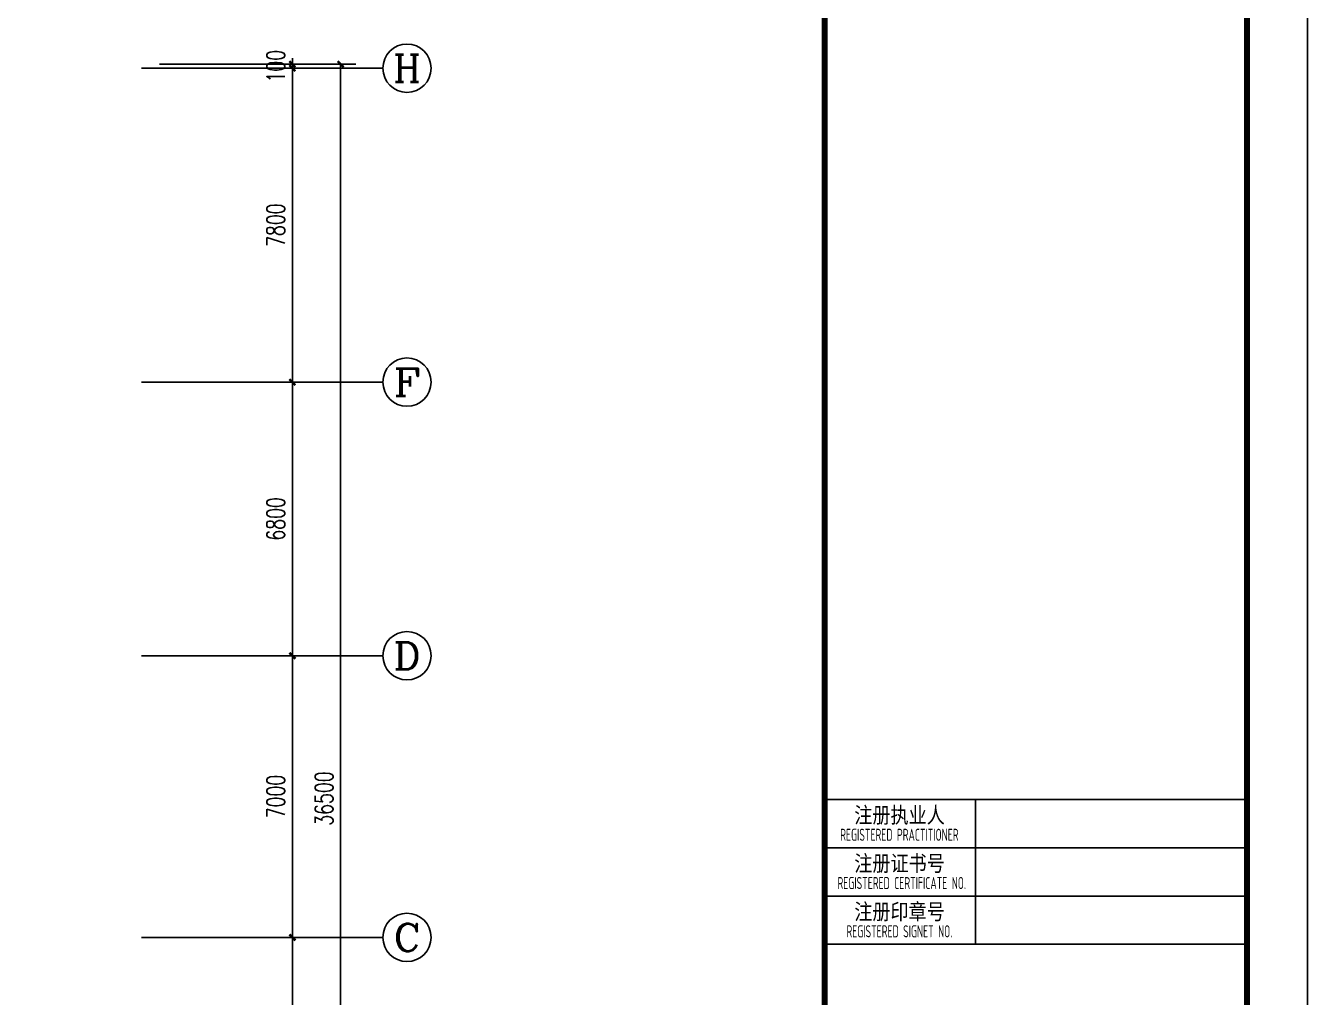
# Model space of a CAD drawing. Extents: x 1398449 to 2142961, y 256969 to 1032940.
# Drawn here: x 1656079 to 1687939, y 978716 to 1002866 of the extents above; entities that cross this region are included whole.
import ezdxf
from ezdxf.enums import TextEntityAlignment as Align

# ---------------------------------------------------------------- set-up
doc = ezdxf.new("R2010")
doc.units = 0
doc.header["$LTSCALE"] = 1500
doc.header["$PDSIZE"] = 50
for name, color, linetype in [('1-建筑底图', 8, 'Continuous'), ('AXIS_TEXT', 7, 'Continuous'), ('BTTK', 7, 'Continuous'), ('PUB_TITLE', 4, 'Continuous'), ('主楼地下（一期）参照$0$PUB_TITLE', 7, 'Continuous')]:
    doc.layers.add(name, color=color, linetype=linetype)
doc.layers.add('yichutu', color=7, linetype='Continuous', true_color=0xffffff, plot=False)
doc.styles.add('_TCH_AXIS', font='COMPLEX', dxfattribs={"bigfont": 'GBCBIG'})
doc.styles.add('_TCH_DIM_T3', font='SIMPLEX', dxfattribs={"width": 0.705882, "bigfont": 'GBCBIG'})
doc.styles.add('COMPLEX', font='COMPLEX')
doc.styles.add('HZ(TK)', font='geniso.shx', dxfattribs={"width": 0.9, "bigfont": 'hztxt.shx'})
doc.dimstyles.new('_TCH_ARCH&&150', dxfattribs={"dimtxt": 446.25, "dimasz": 150, "dimexe": 375, "dimexo": 450, "dimgap": 189.375, "dimtad": 1, "dimdec": 0, "dimzin": 0, "dimdsep": 46, "dimtxsty": '_TCH_DIM_T3', "dimblk": 'ARCHTICK', "dimcen": 0.09, "dimclrt": 7, "dimazin": 2, "dimtfac": 1, "dimtdec": 0, "dimtix": 1, "dimtmove": 2, "dimatfit": 3, "dimfxl": 1, "dimtolj": 1, "dimtzin": 0, "dimarcsym": 0})

# ---------------------------------------------------------------- blocks, each defined once
blk = doc.blocks.new('_ArchTick')
at = {"color": 0, "linetype": 'ByBlock', "const_width": 0.4}
blk.add_lwpolyline([(-0.5, -0.5), (0.5, 0.5)], dxfattribs=at)
blk = doc.blocks.new('*D246')
at = {"layer": '1-建筑底图', "color": 0, "lineweight": -2, "transparency": 16777216}
for p, q in [((143657, 14800), (147332, 14800)), ((146957, 7900), (146957, 14800)), ((143657, 7900), (147332, 7900))]:
    blk.add_line(p, q, dxfattribs=at)
at = {"layer": 'Defpoints', "color": 0}
for p in [(143207, 14800), (146957, 14800), (143207, 7900)]:
    blk.add_point(p, dxfattribs=at)
at = {"layer": '1-建筑底图', "color": 0, "lineweight": -2, "transparency": 16777216, "xscale": 150, "yscale": 150, "zscale": 150}
for p, rotation in [((146957, 14800), 90), ((146957, 7900), 270)]:
    blk.add_blockref('_ArchTick', p, dxfattribs=dict(at, rotation=rotation))
at = {"layer": '1-建筑底图', "color": 7, "transparency": 16777216, "insert": (146545, 11350), "char_height": 446.2, "attachment_point": 5, "rotation": 90, "style": '_TCH_DIM_T3'}
blk.add_mtext('\\A1;6900', dxfattribs=at)
blk = doc.blocks.new('*D247')
at = {"layer": '1-建筑底图', "color": 0, "lineweight": -2, "transparency": 16777216}
for p, q in [((143657, 21800), (147332, 21800)), ((146957, 14800), (146957, 21800)), ((143657, 14800), (147332, 14800))]:
    blk.add_line(p, q, dxfattribs=at)
at = {"layer": 'Defpoints', "color": 0}
for p in [(143207, 21800), (146957, 21800), (143207, 14800)]:
    blk.add_point(p, dxfattribs=at)
at = {"layer": '1-建筑底图', "color": 0, "lineweight": -2, "transparency": 16777216, "xscale": 150, "yscale": 150, "zscale": 150}
for p, rotation in [((146957, 21800), 90), ((146957, 14800), 270)]:
    blk.add_blockref('_ArchTick', p, dxfattribs=dict(at, rotation=rotation))
at = {"layer": '1-建筑底图', "color": 7, "transparency": 16777216, "insert": (146545, 18300), "char_height": 446.2, "attachment_point": 5, "rotation": 90, "style": '_TCH_DIM_T3'}
blk.add_mtext('\\A1;7000', dxfattribs=at)
blk = doc.blocks.new('*D248')
at = {"layer": '1-建筑底图', "color": 0, "lineweight": -2, "transparency": 16777216}
for p, q in [((143657, 28600), (147332, 28600)), ((146957, 21800), (146957, 28600)), ((143657, 21800), (147332, 21800))]:
    blk.add_line(p, q, dxfattribs=at)
at = {"layer": 'Defpoints', "color": 0}
for p in [(143207, 28600), (146957, 28600), (143207, 21800)]:
    blk.add_point(p, dxfattribs=at)
at = {"layer": '1-建筑底图', "color": 0, "lineweight": -2, "transparency": 16777216, "xscale": 150, "yscale": 150, "zscale": 150}
for p, rotation in [((146957, 28600), 90), ((146957, 21800), 270)]:
    blk.add_blockref('_ArchTick', p, dxfattribs=dict(at, rotation=rotation))
at = {"layer": '1-建筑底图', "color": 7, "transparency": 16777216, "insert": (146545, 25200), "char_height": 446.2, "attachment_point": 5, "rotation": 90, "style": '_TCH_DIM_T3'}
blk.add_mtext('\\A1;6800', dxfattribs=at)
blk = doc.blocks.new('*D249')
at = {"layer": '1-建筑底图', "color": 0, "lineweight": -2, "transparency": 16777216}
for p, q in [((143657, 36400), (147332, 36400)), ((146957, 28600), (146957, 36400)), ((143657, 28600), (147332, 28600))]:
    blk.add_line(p, q, dxfattribs=at)
at = {"layer": 'Defpoints', "color": 0}
for p in [(143207, 36400), (146957, 36400), (143207, 28600)]:
    blk.add_point(p, dxfattribs=at)
at = {"layer": '1-建筑底图', "color": 0, "lineweight": -2, "transparency": 16777216, "xscale": 150, "yscale": 150, "zscale": 150}
for p, rotation in [((146957, 36400), 90), ((146957, 28600), 270)]:
    blk.add_blockref('_ArchTick', p, dxfattribs=dict(at, rotation=rotation))
at = {"layer": '1-建筑底图', "color": 7, "transparency": 16777216, "insert": (146545, 32500), "char_height": 446.2, "attachment_point": 5, "rotation": 90, "style": '_TCH_DIM_T3'}
blk.add_mtext('\\A1;7800', dxfattribs=at)
blk = doc.blocks.new('*D250')
at = {"layer": '1-建筑底图', "color": 0, "lineweight": -2, "transparency": 16777216}
for p, q in [((146957, 36500), (146957, 36650)), ((143657, 36500), (147332, 36500)), ((143657, 36400), (147332, 36400)), ((146957, 36400), (146957, 36500)), ((146957, 36400), (146957, 36250))]:
    blk.add_line(p, q, dxfattribs=at)
at = {"layer": 'Defpoints', "color": 0}
for p in [(143207, 36500), (143207, 36400), (146957, 36500)]:
    blk.add_point(p, dxfattribs=at)
at = {"layer": '1-建筑底图', "color": 0, "lineweight": -2, "transparency": 16777216, "xscale": 150, "yscale": 150, "zscale": 150}
for p, rotation in [((146957, 36500), 270), ((146957, 36400), 90)]:
    blk.add_blockref('_ArchTick', p, dxfattribs=dict(at, rotation=rotation))
at = {"layer": '1-建筑底图', "color": 7, "transparency": 16777216, "insert": (146545, 36450), "char_height": 446.2, "attachment_point": 5, "rotation": 90, "style": '_TCH_DIM_T3'}
blk.add_mtext('\\A1;100', dxfattribs=at)
blk = doc.blocks.new('*D251')
at = {"layer": '1-建筑底图', "color": 0, "lineweight": -2, "transparency": 16777216}
for p, q in [((143657, 36500), (148532, 36500)), ((148157, 0), (148157, 36500)), ((143657, 0), (148532, 0))]:
    blk.add_line(p, q, dxfattribs=at)
at = {"layer": 'Defpoints', "color": 0}
for p in [(143207, 36500), (148157, 36500), (143207, 0)]:
    blk.add_point(p, dxfattribs=at)
at = {"layer": '1-建筑底图', "color": 0, "lineweight": -2, "transparency": 16777216, "xscale": 150, "yscale": 150, "zscale": 150}
for p, rotation in [((148157, 36500), 90), ((148157, 0), 270)]:
    blk.add_blockref('_ArchTick', p, dxfattribs=dict(at, rotation=rotation))
at = {"layer": '1-建筑底图', "color": 7, "transparency": 16777216, "insert": (147745, 18250), "char_height": 446.2, "attachment_point": 5, "rotation": 90, "style": '_TCH_DIM_T3'}
blk.add_mtext('\\A1;36500', dxfattribs=at)
blk = doc.blocks.new('_AXISO')
blk.add_circle((0, 0), 0.5)
at = {"layer": 'AXIS_TEXT', "style": 'COMPLEX', "width": 1.041667}
blk.add_attdef('A', text='', height=0.56, dxfattribs=at).set_placement((-0.25, -0.28), (0.25, -0.28), align=Align.FIT)
blk = doc.blocks.new('vhtemplate_2020年新竖式图框_A1_1_2', base_point=(-420.5, 0))
at = {"layer": 'BTTK'}
for p, q in [((831, 321.01), (761, 321.01)), ((786, 321.01), (786, 297.01)), ((831, 313.01), (761, 313.01)), ((831, 305.01), (761, 305.01)), ((831, 305.01), (761, 305.01)), ((786, 305.01), (786, 297.01)), ((831, 297.01), (761, 297.01))]:
    blk.add_line(p, q, dxfattribs=at)
at = {"layer": 'PUB_TITLE', "color": 7}
blk.add_lwpolyline([(-420.5, 594), (841, 594), (841, 0), (-420.5, 0)], close=True, dxfattribs=at)
at = {"layer": 'PUB_TITLE', "const_width": 1}
blk.add_lwpolyline([(-395.5, 10), (831, 10), (831, 584), (-395.5, 584)], close=True, dxfattribs=at)
blk.add_lwpolyline([(761, 10), (761, 584)], dxfattribs=at)
at = {"layer": 'BTTK', "style": 'HZ(TK)'}
for s, p in [('注册执业人', (773.42, 318.32)), ('注册证书号', (773.42, 310.32)), ('注册印章号', (773.42, 302.32))]:
    blk.add_text(s, height=3, dxfattribs=at).set_placement(p, align=Align.MIDDLE_CENTER)
at = {"layer": 'BTTK', "style": 'HZ(TK)', "width": 0.65}
for s, p in [('REGISTERED PRACTITIONER', (773.39, 315.16)), ('REGISTERED CERTIFICATE NO.', (773.78, 307.16)), ('REGISTERED SIGNET NO.', (773.39, 299.16))]:
    blk.add_text(s, height=2, dxfattribs=at).set_placement(p, align=Align.MIDDLE_CENTER)
at = {"layer": 'BTTK', "color": 4, "style": 'HZ(TK)', "width": 0.9}
for tag, p in [('合作单位', (796, 511.5)), ('建设单位', (796, 209.5)), ('工程名称', (796, 176.5)), ('子项名称', (806, 160)), ('图纸名称', (796, 141))]:
    blk.add_attdef(tag, text='', height=3.5, dxfattribs=at).set_placement(p, align=Align.MIDDLE_CENTER)
for tag, p in [('注册证书号', (808.5, 309.01)), ('注册印章号', (808.5, 301.01)), ('设计号', (806, 193)), ('图别', (789.75, 34)), ('图号', (822.25, 34)), ('版本号', (789.75, 26)), ('日期', (822.25, 26))]:
    blk.add_attdef(tag, text='', height=3.5, dxfattribs=at).set_placement(p, align=Align.MIDDLE)
blk = doc.blocks.new('yct-1261-594-189225-89100-150-1004.0')
at = {"layer": 'yichutu', "color": 7, "true_color": 0xffffff}
blk.add_lwpolyline([(0, 0), (0, 89100), (189225, 89100), (189225, 0)], close=True, dxfattribs=at)
blk = doc.blocks.new('1-地下一层建筑底图')
at = {"layer": '1-建筑底图'}
for p, q in [((143207.1, 36400), (149207.1, 36400)), ((143207.1, 28600), (149207.1, 28600)), ((143207.1, 21800), (149207.1, 21800)), ((143207.1, 14800), (149207.1, 14800))]:
    blk.add_line(p, q, dxfattribs=at)
ref = blk.add_blockref('_AXISO', (149807.1, 36400), dxfattribs=dict(at, xscale=1200, yscale=1200, zscale=1200))
ref.add_attrib('A', 'H', dxfattribs={"layer": 'AXIS_TEXT', "height": 678.8, "style": '_TCH_AXIS', "width": 1.05}).set_placement((149467.7, 36060.6), (150146.5, 36060.6), align=Align.FIT)
ref = blk.add_blockref('_AXISO', (149807.1, 28600), dxfattribs=dict(at, xscale=1200, yscale=1200, zscale=1200))
ref.add_attrib('A', 'F', dxfattribs={"layer": 'AXIS_TEXT', "height": 678.8, "style": '_TCH_AXIS', "width": 1.3125}).set_placement((149467.7, 28260.6), (150146.5, 28260.6), align=Align.FIT)
ref = blk.add_blockref('_AXISO', (149807.1, 21800), dxfattribs=dict(at, xscale=1200, yscale=1200, zscale=1200))
ref.add_attrib('A', 'D', dxfattribs={"layer": 'AXIS_TEXT', "height": 678.8, "style": '_TCH_AXIS', "width": 1.235294}).set_placement((149467.7, 21460.6), (150146.5, 21460.6), align=Align.FIT)
ref = blk.add_blockref('_AXISO', (149807.1, 14800), dxfattribs=dict(at, xscale=1200, yscale=1200, zscale=1200))
ref.add_attrib('A', 'C', dxfattribs={"layer": 'AXIS_TEXT', "height": 678.8, "style": '_TCH_AXIS', "width": 1.4}).set_placement((149467.7, 14460.6), (150146.5, 14460.6), align=Align.FIT)
for p1, p2, distance, picture, middle in [((143207.1, 36400), (143207.1, 36500), -3750, '*D250', (146544.6, 36450)), ((143207.1, 0), (143207.1, 36500), -4950, '*D251', (147744.6, 18250)), ((143207.1, 28600), (143207.1, 36400), -3750, '*D249', (146544.6, 32500)), ((143207.1, 21800), (143207.1, 28600), -3750, '*D248', (146544.6, 25200)), ((143207.1, 14800), (143207.1, 21800), -3750, '*D247', (146544.6, 18300)), ((143207.1, 7900), (143207.1, 14800), -3750, '*D246', (146544.6, 11350))]:
    dim = blk.add_aligned_dim(p1=p1, p2=p2, distance=distance, dimstyle='_TCH_ARCH&&150', dxfattribs=at)
    dim.commit()
    dim.dimension.update_dxf_attribs({"geometry": picture, "text_midpoint": middle})

msp = doc.modelspace()

# ---------------------------------------------------------------- linework, layer by layer
at = {"layer": '主楼地下（一期）参照$0$PUB_TITLE'}
msp.add_lwpolyline([(1498789.3, 935483.1), (1687939.3, 935483.1), (1687939.3, 1024583.1), (1498789.3, 1024583.1)], close=True, dxfattribs=at)
at = {"layer": '主楼地下（一期）参照$0$PUB_TITLE', "const_width": 150}
msp.add_lwpolyline([(1502539.3, 936983.1), (1686439.3, 936983.1), (1686439.3, 1023083.1), (1502539.3, 1023083.1)], close=True, dxfattribs=at)

# ---------------------------------------------------------------- block references
at = {"xscale": 150, "yscale": 150, "zscale": 150}
msp.add_blockref('vhtemplate_2020年新竖式图框_A1_1_2', (1498714.3, 935483.1), dxfattribs=at)
at = {"layer": '1-建筑底图'}
msp.add_blockref('1-地下一层建筑底图', (1515751.4, 965406.9), dxfattribs=at)
at = {"layer": 'yichutu'}
msp.add_blockref('yct-1261-594-189225-89100-150-1004.0', (1498714.3, 935483.1), dxfattribs=at)

doc.saveas('drawing.dxf')
